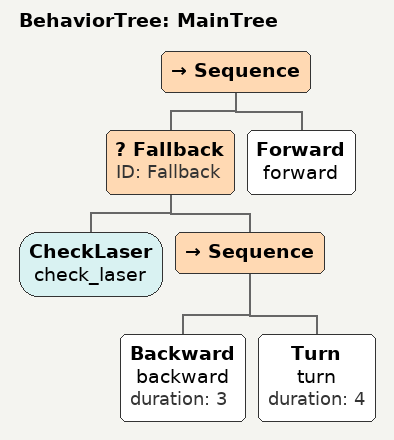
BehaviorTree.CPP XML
<root main_tree_to_execute="MainTree">
  <BehaviorTree ID="MainTree">
    <Sequence>
      <Fallback ID="Fallback">
        <CheckLaser name="check_laser"/>
        <Sequence>
          <Backward name="backward" duration="3"/>
          <Turn name="turn" duration="4"/>
        </Sequence>
      </Fallback>
      <Forward name="forward"/>
    </Sequence>
  </BehaviorTree>
</root>
